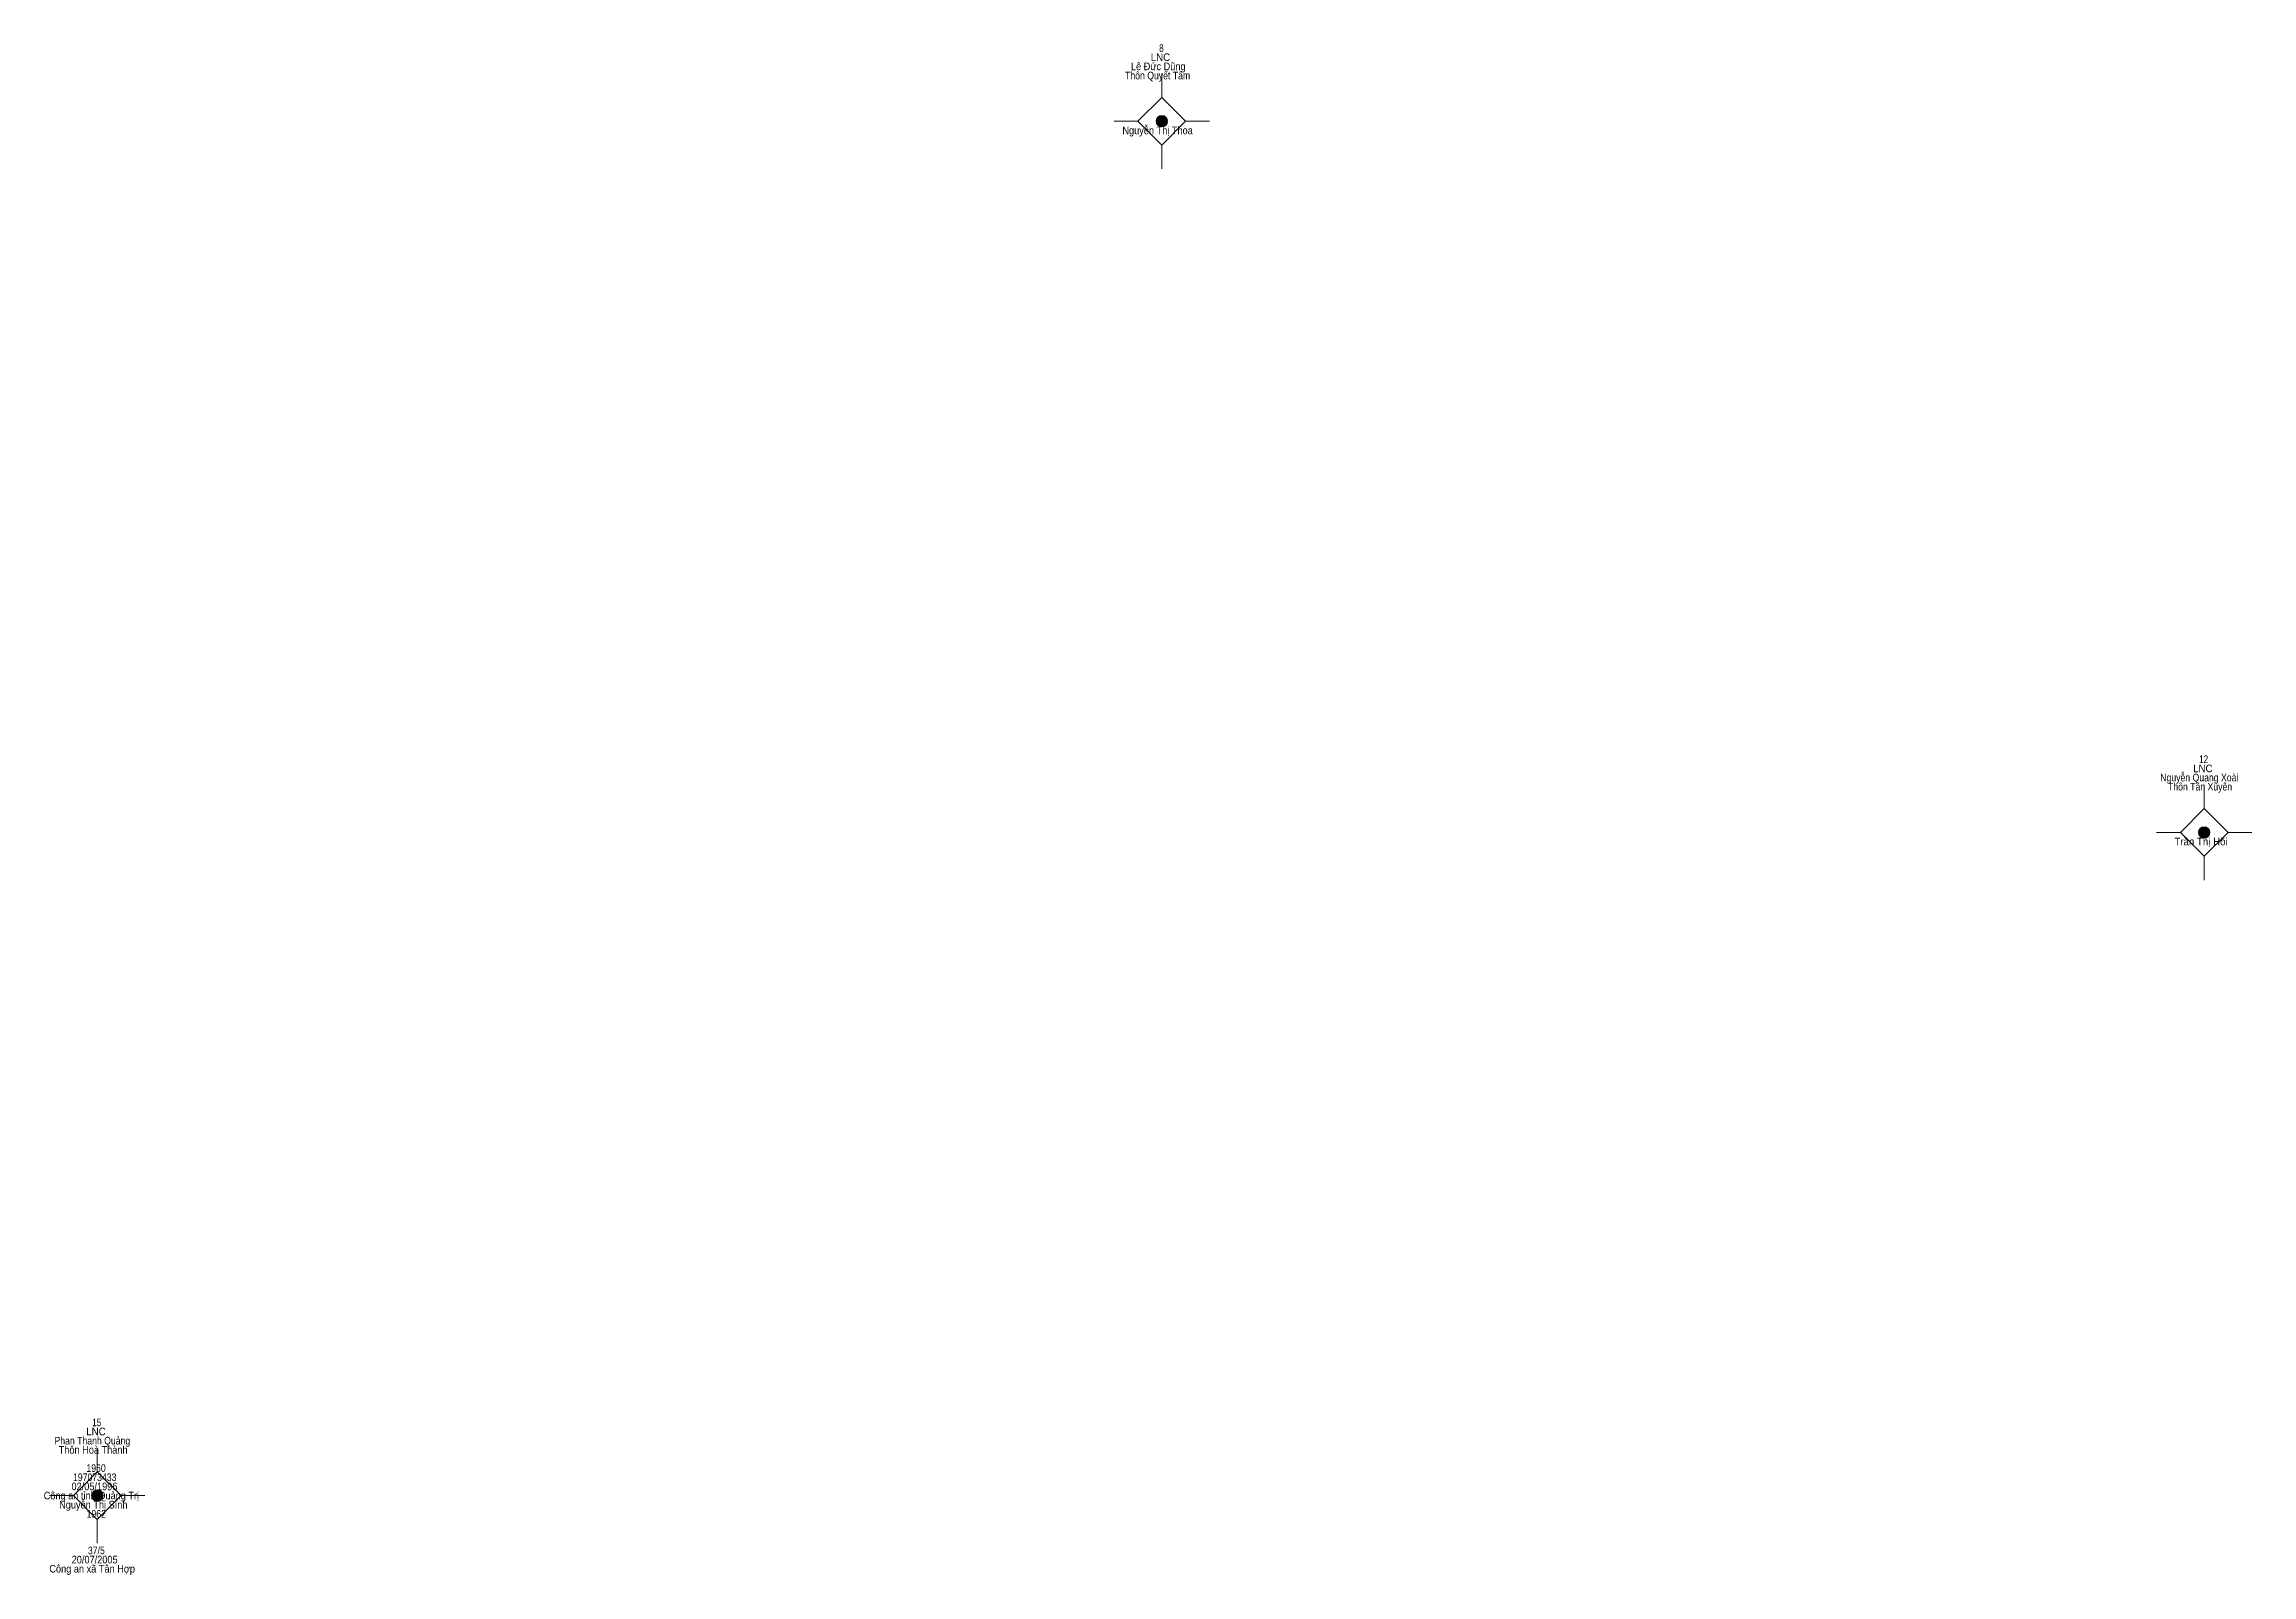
# Model space of a CAD drawing. Header units: metres. Extents: x 550999 to 552168, y 1840994 to 1841978.
# Drawn here: x 551174.6 to 551290.4, y 1841779.2 to 1841859.5 of the extents above; entities that cross this region are included whole.
import ezdxf
from ezdxf.enums import TextEntityAlignment as Align

# ---------------------------------------------------------------- set-up
doc = ezdxf.new("R2010")
doc.units = ezdxf.units.M
doc.header["$LTSCALE"] = 0.16
doc.layers.add('11', color=7, linetype='Continuous', lineweight=13)
doc.layers.add('15', color=7, linetype='Continuous')

msp = doc.modelspace()

# ---------------------------------------------------------------- hatches: boundary and pattern name
at = {"layer": '11'}
for points in [[(551233.5295, 1841855.46, 1), (551232.9295, 1841855.46, 1)], [(551288.1895, 1841818.15, 1), (551287.5895, 1841818.15, 1)], [(551177.7095, 1841783.36, 1), (551177.1095, 1841783.36, 1)]]:
    msp.add_hatch(color=256, dxfattribs=at).paths.add_polyline_path(points)

# ---------------------------------------------------------------- linework, layer by layer
for p, q in [((551233.23, 1841857.96), (551233.23, 1841856.71)), ((551231.98, 1841855.46), (551230.73, 1841855.46)), ((551235.73, 1841855.46), (551234.48, 1841855.46)), ((551233.23, 1841854.21), (551233.23, 1841852.96)), ((551287.89, 1841820.65), (551287.89, 1841819.4)), ((551286.64, 1841818.15), (551285.39, 1841818.15)), ((551290.39, 1841818.15), (551289.14, 1841818.15)), ((551287.89, 1841816.9), (551287.89, 1841815.65)), ((551177.41, 1841785.86), (551177.41, 1841784.61)), ((551176.16, 1841783.36), (551174.91, 1841783.36)), ((551179.91, 1841783.36), (551178.66, 1841783.36)), ((551177.41, 1841782.11), (551177.41, 1841780.86))]:
    msp.add_line(p, q, dxfattribs=at)
for points in [[(551233.23, 1841856.71), (551231.98, 1841855.46), (551233.23, 1841854.21), (551234.48, 1841855.46)], [(551287.89, 1841819.4), (551286.64, 1841818.15), (551287.89, 1841816.9), (551289.14, 1841818.15)], [(551177.41, 1841784.61), (551176.16, 1841783.36), (551177.41, 1841782.11), (551178.66, 1841783.36)]]:
    msp.add_lwpolyline(points, close=True, dxfattribs=at)
for centre in [(551233.2295, 1841855.46), (551287.8895, 1841818.15), (551177.4095, 1841783.36)]:
    msp.add_circle(centre, 0.3, dxfattribs=at)

# ---------------------------------------------------------------- texts
at = {"layer": '15'}
for s, width, p in [('LNC', 0.95, (551233.16, 1841858.62)), ('8', 0.8, (551233.21, 1841859.1)), ('Thôn Quyết Tâm', 0.85, (551233.01, 1841857.66)), ('Lê Đức Dũng', 0.9, (551233.045, 1841858.14)), ('Nguyễn Thị Thoa', 0.9, (551233.01, 1841854.78)), ('LNC', 0.95, (551287.82, 1841821.31)), ('12', 0.8, (551287.86, 1841821.79)), ('Nguyễn Quang Xoài', 0.85, (551287.635, 1841820.83)), ('Thôn Tân Xuyên', 0.85, (551287.675, 1841820.35)), ('Trần Thị Hồi', 0.95, (551287.725, 1841817.47)), ('15', 0.8, (551177.375, 1841787)), ('Phan Thanh Quảng', 0.85, (551177.15, 1841786.04)), ('Thôn Hoà Thành', 0.9, (551177.19, 1841785.56)), ('LNC', 0.95, (551177.34, 1841786.52)), ('1960', 0.85, (551177.345, 1841784.6)), ('Công an tỉnh Quảng Trị', 0.9, (551177.1, 1841783.16)), ('02/05/1996', 0.9, (551177.26, 1841783.64)), ('197073433', 0.85, (551177.275, 1841784.12)), ('Nguyễn Thị Sính', 0.9, (551177.2, 1841782.68)), ('1962', 0.85, (551177.355, 1841782.2)), ('20/07/2005', 0.9, (551177.27, 1841779.8)), ('37/5', 0.85, (551177.36, 1841780.28)), ('Công an xã Tân Hợp', 0.9, (551177.14, 1841779.32))]:
    msp.add_text(s, height=0.4, dxfattribs=dict(at, width=width)).set_placement(p, align=Align.CENTER)

doc.saveas('drawing.dxf')
